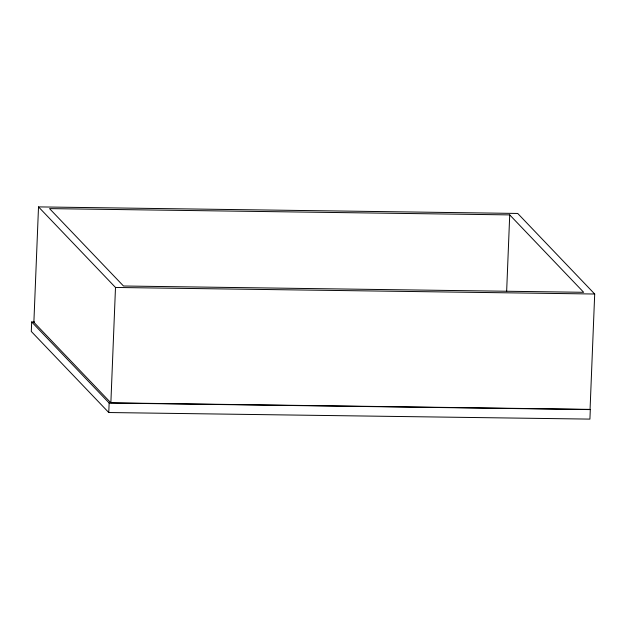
<?xml version="1.0" encoding="UTF-8"?>
<svg xmlns="http://www.w3.org/2000/svg" width="626" height="626" viewBox="0 0 626 626"><rect width="100%" height="100%" fill="white"/><g stroke="black" fill="none" stroke-linecap="round" stroke-linejoin="round"><path stroke-width="0.94" d="M31.683 321.952L31.3 331.459L108.767 412.526L589.919 419.107L590.302 409.6L109.151 403.019L31.683 321.952L34.618 321.991M38.515 206.893L33.874 322.273L110.865 402.839L590.068 409.388L594.7 294.017L517.718 213.45L38.515 206.893L115.497 287.459L594.7 294.017M108.767 412.526L109.151 403.019M110.865 402.839L115.497 287.459M506.645 291.497L509.72 214.898L49.532 208.607L123.494 286.004L583.675 292.303L509.72 214.898"/></g></svg>
